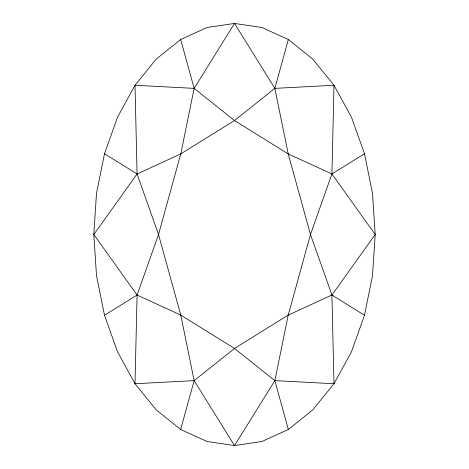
<?xml version="1.0" encoding="UTF-8"?>
<svg xmlns="http://www.w3.org/2000/svg" width="469" height="469" viewBox="0 0 469 469"><rect width="100%" height="100%" fill="white"/><g stroke="black" fill="none" stroke-linecap="round" stroke-linejoin="round"><path stroke-width="0.7" d="M137.077 295.03L135.008 383.736L156.329 409.982L180.659 429.487L207.052 441.493L234.5 445.55L261.948 441.493L288.341 429.487L312.671 409.982L333.992 383.736L351.486 351.756L364.489 315.268L372.497 275.672L375.2 234.5L372.497 193.328L364.489 153.732L351.486 117.244L333.992 85.264L312.671 59.018L288.341 39.513L261.948 27.507L234.5 23.45L207.052 27.507L180.659 39.513L156.329 59.018L135.008 85.264L117.514 117.244L104.511 153.732L96.503 193.328L93.8 234.5L96.503 275.672L104.511 315.268L117.514 351.756L135.008 383.736L194.148 380.629L234.5 348.467L288.224 315.086L331.923 295.03L375.2 234.5L331.923 173.97L288.224 153.914L234.5 120.533L194.148 88.371L135.008 85.264L137.077 173.97L158.522 234.5L180.776 315.086L194.148 380.629L234.5 445.55L274.852 380.629L288.224 315.086L310.478 234.5L331.923 173.97L333.992 85.264L274.852 88.371L234.5 120.533L180.776 153.914L137.077 173.97L93.8 234.5L137.077 295.03L180.776 315.086L234.5 348.467L274.852 380.629L333.992 383.736L331.923 295.03L310.478 234.5L288.224 153.914L274.852 88.371L234.5 23.45L194.148 88.371L180.776 153.914L158.522 234.5L137.077 295.03L104.511 315.268M180.659 429.487L194.148 380.629M274.852 88.371L288.341 39.513M331.923 173.97L364.489 153.732M104.511 153.732L137.077 173.97M331.923 295.03L364.489 315.268M180.659 39.513L194.148 88.371M274.852 380.629L288.341 429.487"/></g></svg>
